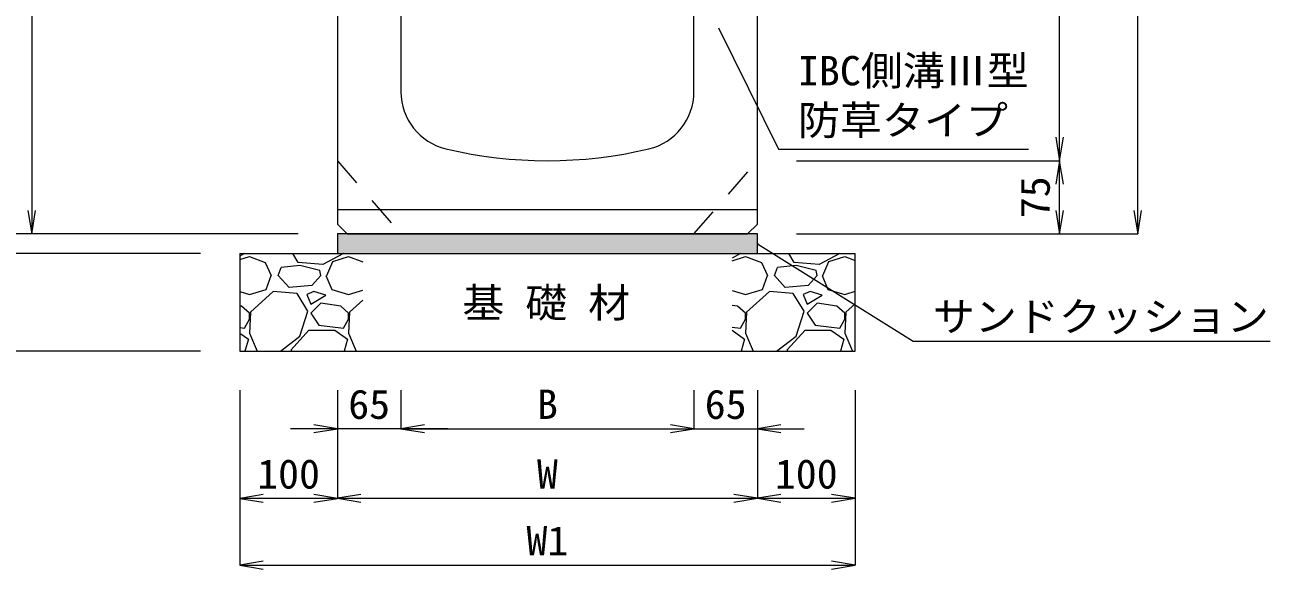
# Model space of a CAD drawing. Units: millimetres at full size. Extents: x 164402 to 209100, y 872507 to 885397.
# Drawn here: x 192246 to 193521, y 882104 to 882661 of the extents above; entities that cross this region are included whole.
import ezdxf
from ezdxf.enums import TextEntityAlignment as Align

# ---------------------------------------------------------------- set-up
doc = ezdxf.new("R2010")
doc.units = ezdxf.units.MM
doc.header["$LTSCALE"] = 40
doc.linetypes.add('USER1', pattern=[1.35, 0.75, -0.6])
for name, color, linetype, lineweight in [('0_2', 7, 'Continuous', 13), ('ハッチング', 7, 'Continuous', 5), ('寸法線', 7, 'Continuous', 13), ('本体', 2, 'Continuous', 13)]:
    doc.layers.add(name, color=color, linetype=linetype, lineweight=lineweight)
doc.layers.add('文字', color=7, linetype='Continuous')
doc.styles.add('ＭＳ 明朝', font='')
doc.styles.get('ＭＳ 明朝').set_extended_font_data('MS Mincho')

# ---------------------------------------------------------------- blocks, each defined once
blk = doc.blocks.new('open_arrow')
at = {"color": 0, "linetype": 'Continuous', "lineweight": -2}
blk.add_lwpolyline([(7.5, 1.25), (0, 0), (7.5, -1.25)], dxfattribs=at)
blk = doc.blocks.new('filled_arrow')
at = {"color": 0, "linetype": 'Continuous', "lineweight": -2}
blk.add_solid([(7.5, 1.25), (0, 0), (7.5, -1.25)], dxfattribs=at)

msp = doc.modelspace()

# ---------------------------------------------------------------- hatches: boundary and pattern name
at = {"layer": 'ハッチング'}
msp.add_hatch(color=8, dxfattribs=at).paths.add_polyline_path([(192565.73, 882447.29), (192565.73, 882427.29), (192995.73, 882427.29), (192995.73, 882447.29)])

# ---------------------------------------------------------------- linework, layer by layer
at = {"layer": '0_2', "lineweight": 20}
for p, q in [((192465.73, 882427.29), (193095.73, 882427.29)), ((192465.73, 882427.29), (192465.73, 882327.29)), ((193095.73, 882327.29), (193095.73, 882427.29)), ((192465.73, 882327.29), (193095.73, 882327.29))]:
    msp.add_line(p, q, dxfattribs=at)
at = {"layer": '0_2'}
msp.add_lwpolyline([(192565.73, 882427.29), (192995.73, 882427.29), (192995.73, 882447.29), (192565.73, 882447.29)], close=True, dxfattribs=at)
at = {"layer": 'ハッチング'}
for p, q in [((192470.53, 882427.12), (192465.73, 882424.6)), ((192470.58, 882427.29), (192470.53, 882427.12)), ((192501.55, 882427.29), (192505.07, 882427.12)), ((192505.07, 882427.12), (192505.29, 882427.29)), ((192525.39, 882417.97), (192519.96, 882427.29)), ((192572.13, 882427.12), (192550.79, 882415.94)), ((192572.18, 882427.29), (192572.13, 882427.12)), ((192978.53, 882427.12), (192969.73, 882422.51)), ((192978.58, 882427.29), (192978.53, 882427.12)), ((193009.55, 882427.29), (193013.07, 882427.12)), ((193013.07, 882427.12), (193013.29, 882427.29)), ((193033.39, 882417.97), (193027.96, 882427.29)), ((193080.13, 882427.12), (193058.79, 882415.94)), ((193080.18, 882427.29), (193080.13, 882427.12)), ((192465.73, 882420.98), (192475.61, 882424.07)), ((192475.61, 882424.07), (192491.87, 882417.97)), ((192491.87, 882417.97), (192497.96, 882404.77)), ((192505.07, 882404.77), (192508.12, 882412.89)), ((192527.43, 882414.93), (192508.12, 882412.89)), ((192550.79, 882415.94), (192525.39, 882417.97)), ((192547.75, 882409.85), (192527.43, 882414.93)), ((192554.86, 882404.77), (192560.95, 882418.99)), ((192560.95, 882418.99), (192577.21, 882424.07)), ((192577.21, 882424.07), (192591.73, 882418.62)), ((192969.73, 882419.73), (192983.61, 882424.07)), ((192983.61, 882424.07), (192999.86, 882417.97)), ((192999.86, 882417.97), (193005.96, 882404.77)), ((193013.07, 882404.77), (193016.12, 882412.89)), ((193035.42, 882414.93), (193016.12, 882412.89)), ((193058.79, 882415.94), (193033.39, 882417.97)), ((193055.74, 882409.85), (193035.42, 882414.93)), ((193062.86, 882404.77), (193068.95, 882418.99)), ((193068.95, 882418.99), (193085.21, 882424.07)), ((193085.21, 882424.07), (193095.73, 882420.12)), ((192492.88, 882390.54), (192497.96, 882404.77)), ((192516.25, 882392.57), (192505.07, 882404.77)), ((192548.76, 882404.77), (192539.62, 882394.61)), ((192548.76, 882404.77), (192547.75, 882409.85)), ((192553.84, 882404.77), (192559.94, 882390.54)), ((193000.88, 882390.54), (193005.96, 882404.77)), ((193024.25, 882392.57), (193013.07, 882404.77)), ((193056.76, 882404.77), (193047.62, 882394.61)), ((193056.76, 882404.77), (193055.74, 882409.85)), ((193061.84, 882404.77), (193067.94, 882390.54)), ((192465.73, 882388.37), (192475.61, 882385.46)), ((192475.61, 882385.46), (192492.88, 882390.54)), ((192499.99, 882388.51), (192476.63, 882367.17)), ((192524.38, 882386.48), (192499.99, 882388.51)), ((192539.62, 882394.61), (192516.25, 882392.57)), ((192541.65, 882388.51), (192534.54, 882385.46)), ((192553.84, 882384.45), (192541.65, 882388.51)), ((192559.94, 882390.54), (192577.21, 882385.46)), ((192577.21, 882385.46), (192591.73, 882389.73)), ((192969.73, 882389.54), (192983.61, 882385.46)), ((192983.61, 882385.46), (193000.88, 882390.54)), ((193007.99, 882388.51), (192984.62, 882367.17)), ((193032.38, 882386.48), (193007.99, 882388.51)), ((193047.62, 882394.61), (193024.25, 882392.57)), ((193049.65, 882388.51), (193042.54, 882385.46)), ((193061.84, 882384.45), (193049.65, 882388.51)), ((193067.94, 882390.54), (193085.21, 882385.46)), ((193085.21, 882385.46), (193095.73, 882388.56)), ((192535.55, 882368.19), (192524.38, 882386.48)), ((192534.54, 882385.46), (192538.6, 882375.3)), ((192538.6, 882375.3), (192553.84, 882384.45)), ((192548.76, 882376.32), (192538.6, 882366.16)), ((192569.08, 882373.27), (192548.76, 882376.32)), ((192591.73, 882379.5), (192578.23, 882367.17)), ((192975.48, 882373.27), (192969.73, 882374.13)), ((193043.55, 882368.19), (193032.38, 882386.48)), ((193042.54, 882385.46), (193046.6, 882375.3)), ((193046.6, 882375.3), (193061.84, 882384.45)), ((193056.76, 882376.32), (193046.6, 882366.16)), ((193077.08, 882373.27), (193056.76, 882376.32)), ((193095.73, 882375.85), (193086.22, 882367.17)), ((192467.48, 882373.27), (192465.73, 882373.53)), ((192475.61, 882366.16), (192467.48, 882373.27)), ((192476.63, 882367.17), (192475.61, 882345.84)), ((192475.61, 882360.06), (192475.61, 882366.16)), ((192527.43, 882342.79), (192535.55, 882368.19)), ((192538.6, 882366.16), (192546.73, 882353.97)), ((192577.21, 882366.16), (192569.08, 882373.27)), ((192578.23, 882367.17), (192577.21, 882345.84)), ((192577.21, 882360.06), (192577.21, 882366.16)), ((192983.61, 882366.16), (192975.48, 882373.27)), ((192984.62, 882367.17), (192983.61, 882345.84)), ((192983.61, 882360.06), (192983.61, 882366.16)), ((193035.42, 882342.79), (193043.55, 882368.19)), ((193046.6, 882366.16), (193054.73, 882353.97)), ((193085.21, 882366.16), (193077.08, 882373.27)), ((193086.22, 882367.17), (193085.21, 882345.84)), ((193085.21, 882360.06), (193085.21, 882366.16)), ((192465.73, 882351.49), (192470.53, 882350.92)), ((192470.53, 882350.92), (192475.61, 882360.06)), ((192518.28, 882328.57), (192536.57, 882348.89)), ((192536.57, 882348.89), (192562.99, 882348.89)), ((192546.73, 882353.97), (192572.13, 882350.92)), ((192562.99, 882348.89), (192576.19, 882339.74)), ((192572.13, 882350.92), (192577.21, 882360.06)), ((192969.73, 882351.97), (192978.53, 882350.92)), ((192969.73, 882348.65), (192982.59, 882339.74)), ((192978.53, 882350.92), (192983.61, 882360.06)), ((193026.28, 882328.57), (193044.57, 882348.89)), ((193044.57, 882348.89), (193070.98, 882348.89)), ((193054.73, 882353.97), (193080.13, 882350.92)), ((193070.98, 882348.89), (193084.19, 882339.74)), ((193080.13, 882350.92), (193085.21, 882360.06)), ((192465.73, 882345.88), (192474.59, 882339.74)), ((192474.59, 882339.74), (192471.03, 882327.29)), ((192475.61, 882345.84), (192483.42, 882327.29)), ((192507.36, 882327.29), (192527.43, 882342.79)), ((192576.19, 882339.74), (192572.63, 882327.29)), ((192577.21, 882345.84), (192585.02, 882327.29)), ((192982.59, 882339.74), (192979.03, 882327.29)), ((192983.61, 882345.84), (192991.42, 882327.29)), ((193015.36, 882327.29), (193035.42, 882342.79)), ((193084.19, 882339.74), (193080.63, 882327.29)), ((193085.21, 882345.84), (193093.02, 882327.29)), ((192519.03, 882327.29), (192518.28, 882328.57)), ((193027.03, 882327.29), (193026.28, 882328.57))]:
    msp.add_line(p, q, dxfattribs=at)
at = {"layer": '寸法線'}
for p, q in [((193385.06, 882447.29), (193385.06, 882948.48)), ((192252.8, 882887.29), (192252.8, 882447.29)), ((193305.06, 882522.29), (193305.06, 882822.29)), ((193035.73, 882522.29), (193305.06, 882522.29)), ((193035.73, 882522.29), (193305.06, 882522.29)), ((193305.06, 882447.29), (193305.06, 882522.29)), ((192525.73, 882447.29), (192170.98, 882447.29)), ((192525.73, 882447.29), (192170.98, 882447.29)), ((192525.73, 882447.29), (192252.8, 882447.29)), ((193035.73, 882447.29), (193385.06, 882447.29)), ((193035.73, 882447.29), (193305.06, 882447.29)), ((192425.73, 882427.29), (192170.98, 882427.29)), ((192425.73, 882427.29), (192170.98, 882427.29)), ((192425.73, 882327.29), (192170.98, 882327.29)), ((192465.73, 882287.29), (192465.73, 882108.21)), ((192465.73, 882287.29), (192465.73, 882176.64)), ((192565.73, 882287.29), (192565.73, 882247.96)), ((192565.73, 882287.29), (192565.73, 882176.65)), ((192565.73, 882287.29), (192565.73, 882176.64)), ((192630.73, 882287.29), (192630.73, 882247.96)), ((192630.73, 882287.29), (192630.73, 882247.96)), ((192930.73, 882287.29), (192930.73, 882247.96)), ((192930.73, 882287.29), (192930.73, 882247.96)), ((192995.73, 882287.29), (192995.73, 882247.96)), ((192995.73, 882287.29), (192995.73, 882176.65)), ((192995.73, 882287.29), (192995.73, 882176.65)), ((193095.73, 882287.29), (193095.73, 882176.65)), ((193095.73, 882287.29), (193095.73, 882108.21)), ((192678.73, 882247.96), (192517.73, 882247.96)), ((192630.73, 882247.96), (192930.73, 882247.96)), ((192882.73, 882247.96), (193043.73, 882247.96)), ((192565.73, 882176.64), (192465.73, 882176.64)), ((192565.73, 882176.65), (192995.73, 882176.65)), ((192995.73, 882176.65), (193095.73, 882176.65)), ((192465.73, 882108.21), (193095.73, 882108.21))]:
    msp.add_line(p, q, dxfattribs=at)
at = {"layer": '寸法線', "lineweight": 9}
msp.add_lwpolyline([(192956, 882658.38), (193017.21, 882534.23), (193273.1, 882534.23)], dxfattribs=at)
at = {"layer": '寸法線'}
msp.add_lwpolyline([(192995.73, 882437.29), (193155.32, 882337.58), (193520.58, 882337.58)], dxfattribs=at)
at = {"layer": '本体'}
for p, q in [((192565.73, 882968.48), (192565.73, 882457.29)), ((192995.73, 882457.29), (192995.73, 882898.48)), ((192630.73, 882762.29), (192630.73, 882592.81)), ((192930.73, 882592.81), (192930.73, 882762.29)), ((192565.73, 882457.29), (192575.73, 882447.29)), ((192985.73, 882447.29), (192995.73, 882457.29)), ((192575.73, 882447.29), (192985.73, 882447.29))]:
    msp.add_line(p, q, dxfattribs=at)
at = {"layer": '本体', "linetype": 'USER1', "lineweight": 9}
for p, q in [((192565.73, 882522.29), (192630.73, 882447.29)), ((192930.73, 882447.29), (192995.73, 882522.29))]:
    msp.add_line(p, q, dxfattribs=at)
at = {"layer": '本体', "lineweight": 9}
msp.add_line((192565.73, 882472.29), (192995.73, 882472.29), dxfattribs=at)
at = {"layer": '本体'}
for centre, radius, start, end in [((192690.73, 882592.81), 60, 180, 256.65764), ((192870.73, 882592.81), 60, 283.34236, 0), ((192780.73, 882972.29), 450, 256.65764, 283.34236)]:
    msp.add_arc(centre, radius, start, end, dxfattribs=at)

# ---------------------------------------------------------------- block references
at = {"layer": '寸法線', "lineweight": 9, "xscale": 0.133, "yscale": 0.133, "rotation": 296.2}
msp.add_blockref('filled_arrow', (192956, 882658.38), dxfattribs=at)
at = {"layer": '寸法線'}
for p, xscale, yscale, rotation in [((193305.06, 882522.29), 3.2, 3.2, 90), ((193305.06, 882522.29), 3.2, 3.2, 270), ((192252.8, 882447.29), 3.2, 3.2, 90), ((193305.06, 882447.29), 3.2, 3.2, 90), ((193385.06, 882447.29), 3.2, 3.2, 90), ((192995.73, 882437.29), 0.16, 0.16, 328), ((192565.73, 882247.96), 3.2, 3.2, 180), ((192930.73, 882247.96), 3.2, 3.2, 180), ((192930.73, 882247.96), 3.2, 3.2, 180), ((192565.73, 882176.64), 3.2, 3.2, 180), ((192995.73, 882176.65), 3.2, 3.2, 180), ((193095.73, 882176.65), 3.2, 3.2, 180), ((193095.73, 882108.21), 3.2, 3.2, 180)]:
    msp.add_blockref('open_arrow', p, dxfattribs=dict(at, xscale=xscale, yscale=yscale, rotation=rotation))
at = {"layer": '寸法線', "xscale": 3.2, "yscale": 3.2}
for p in [(192630.73, 882247.96), (192630.73, 882247.96), (192995.73, 882247.96), (192465.73, 882176.64), (192565.73, 882176.65), (192995.73, 882176.65), (192465.73, 882108.21)]:
    msp.add_blockref('open_arrow', p, dxfattribs=at)

# ---------------------------------------------------------------- texts
at = {"layer": '寸法線', "style": 'ＭＳ 明朝', "width": 1.05}
for s, p in [('IBC側溝Ⅲ型', (193037.21, 882590.42)), ('防草タイプ', (193037.21, 882539.57))]:
    msp.add_text(s, height=30.02, dxfattribs=at).set_placement(p, align=Align.BOTTOM_LEFT)
msp.add_text('75', height=30.02, rotation=90, dxfattribs=at).set_placement((193280.06, 882484.79), align=Align.MIDDLE_CENTER)
msp.add_text('サンドクッション', height=30.02, dxfattribs=at).set_placement((193175.32, 882377.69), align=Align.TOP_LEFT)
for s, p in [('65', (192598.23, 882272.96)), ('B', (192780.73, 882272.96)), ('65', (192963.23, 882272.96)), ('100', (192515.73, 882201.64)), ('W', (192780.73, 882201.65)), ('100', (193045.73, 882201.65)), ('W1', (192780.73, 882133.21))]:
    msp.add_text(s, height=30.02, dxfattribs=at).set_placement(p, align=Align.MIDDLE_CENTER)
at = {"layer": '文字', "style": 'ＭＳ 明朝', "width": 1.05}
msp.add_text('基 礎 材', height=30.02, dxfattribs=at).set_placement((192693.62, 882352.82), align=Align.BOTTOM_LEFT)

doc.saveas('drawing.dxf')
